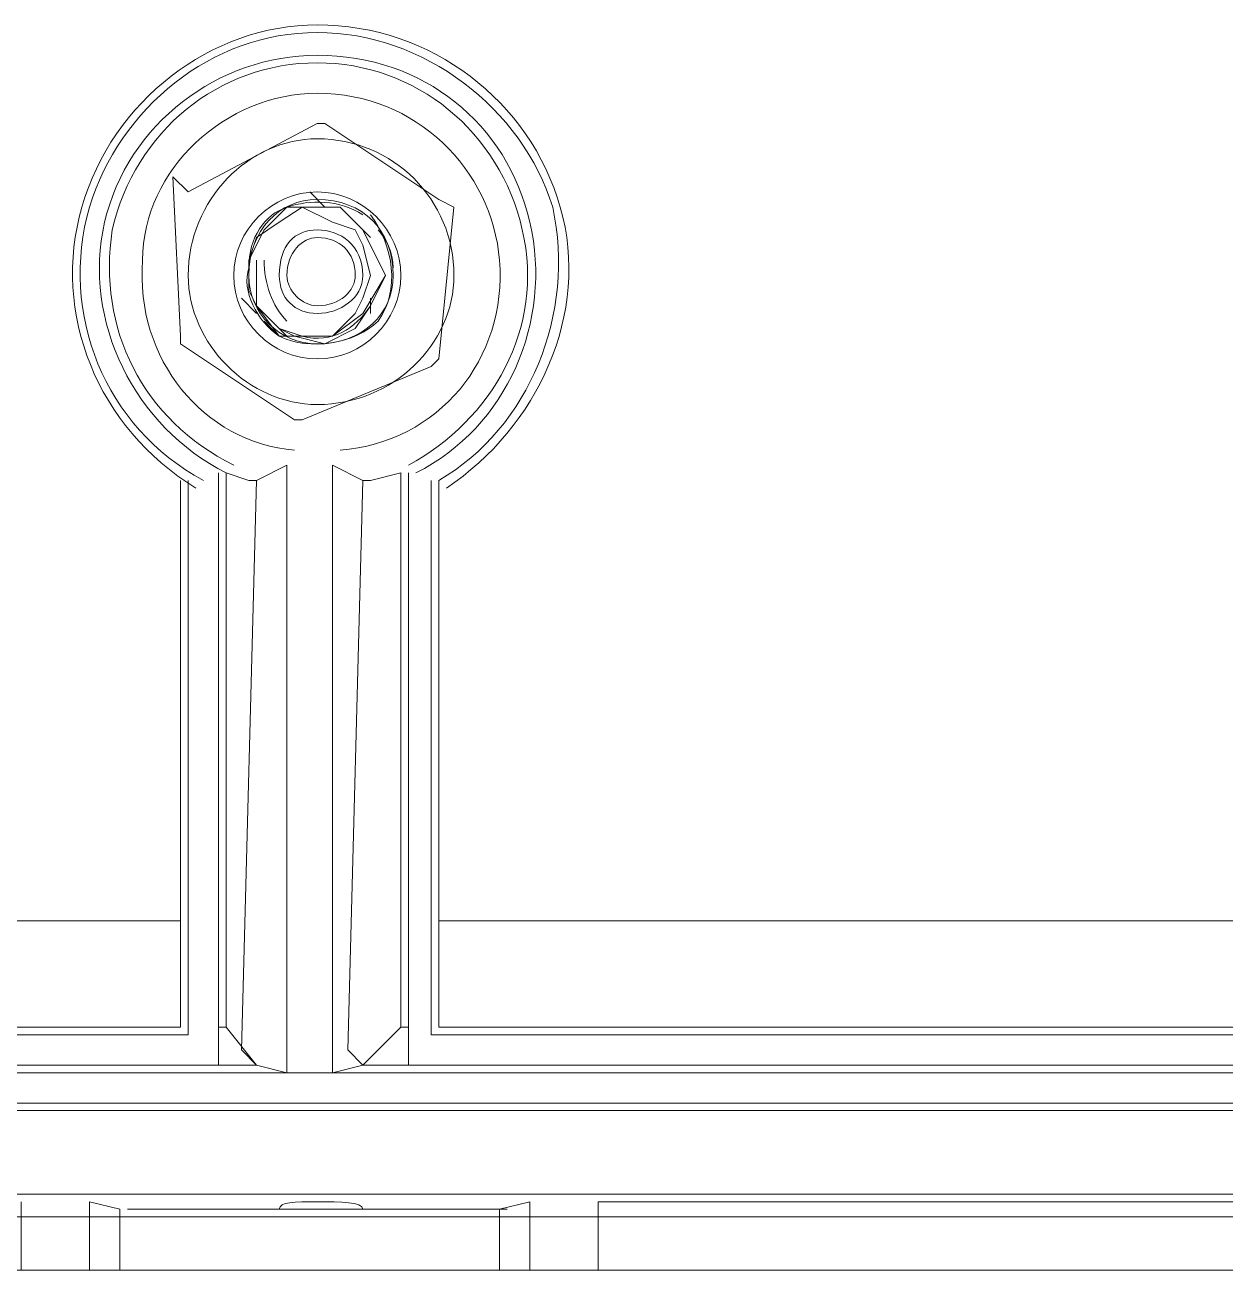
# Model space of a CAD drawing. Header units: metres. Extents: x 2999 to 3164, y 1641 to 1678.
# Drawn here: x 3006.0298 to 3006.2751, y 1655.2108 to 1655.4654 of the extents above; entities that cross this region are included whole.
import ezdxf

# ---------------------------------------------------------------- set-up
doc = ezdxf.new("R2010")
doc.units = ezdxf.units.M

msp = doc.modelspace()

# ---------------------------------------------------------------- linework, layer by layer
at = {"color": 7, "linetype": 'Continuous', "lineweight": 20, "true_color": 0x000007}
msp.add_lwpolyline([(3006.11747, 1655.42812), (3006.11437, 1655.42967), (3006.09109, 1655.44519), (3006.08954, 1655.44519), (3006.06316, 1655.43123), (3006.06005, 1655.43433), (3006.0616, 1655.40174), (3006.0616, 1655.40019), (3006.08488, 1655.38467), (3006.08644, 1655.38467), (3006.11282, 1655.39553), (3006.11437, 1655.39708)], close=True, dxfattribs=at)
for points in [[(3006.09109, 1655.42812), (3006.08799, 1655.43123), (3006.08799, 1655.43123)], [(3006.08488, 1655.40174), (3006.08178, 1655.40329), (3006.07712, 1655.40795), (3006.07557, 1655.41105), (3006.07557, 1655.41726), (3006.07712, 1655.42191), (3006.08178, 1655.42502), (3006.08644, 1655.42812), (3006.09264, 1655.42502), (3006.0973, 1655.42347), (3006.09885, 1655.42036), (3006.1004, 1655.41415), (3006.09885, 1655.4095), (3006.0973, 1655.4064), (3006.09264, 1655.40174), (3006.08644, 1655.40174), (3006.08178, 1655.40329)], [(3006.09885, 1655.4064), (3006.10351, 1655.41415), (3006.09885, 1655.42347), (3006.09419, 1655.42812), (3006.08954, 1655.42812), (3006.08333, 1655.42812), (3006.07868, 1655.42347), (3006.07557, 1655.41726), (3006.07557, 1655.41105), (3006.07712, 1655.40795), (3006.08178, 1655.40174), (3006.07868, 1655.40484)], [(3006.08954, 1655.42812), (3006.09109, 1655.42812), (3006.09109, 1655.42812)], [(3006.09419, 1655.42812), (3006.0973, 1655.42502), (3006.0973, 1655.42502)], [(3006.1004, 1655.42191), (3006.0973, 1655.42502), (3006.09885, 1655.42347)], [(3006.07712, 1655.41726), (3006.07712, 1655.40795), (3006.08333, 1655.40174), (3006.09264, 1655.40174), (3006.09885, 1655.4064)], [(3006.10351, 1655.41415), (3006.1004, 1655.40795), (3006.0973, 1655.40329), (3006.09109, 1655.40019), (3006.08488, 1655.40174)], [(3006.07712, 1655.4064), (3006.07402, 1655.4095), (3006.07402, 1655.4095)], [(3006.1004, 1655.4095), (3006.1004, 1655.4064), (3006.1004, 1655.4064)], [(3006.08333, 1655.40174), (3006.08178, 1655.40174), (3006.08178, 1655.40174)], [(3006.06936, 1655.28224), (3006.06936, 1655.3738), (3006.06936, 1655.3738)], [(3006.08333, 1655.37536), (3006.07712, 1655.37225), (3006.07557, 1655.37225), (3006.07092, 1655.3738)], [(3006.07712, 1655.25275), (3006.07092, 1655.26051), (3006.07092, 1655.3738)], [(3006.08333, 1655.37536), (3006.08333, 1655.2512), (3006.08333, 1655.2512)], [(3006.09264, 1655.37536), (3006.09885, 1655.37225), (3006.1004, 1655.37225), (3006.10661, 1655.3738)], [(3006.09264, 1655.2512), (3006.09264, 1655.37536), (3006.09264, 1655.37536)], [(3006.10661, 1655.3738), (3006.10661, 1655.26051), (3006.09885, 1655.25275)], [(3006.10816, 1655.3738), (3006.10816, 1655.28224), (3006.10816, 1655.28224)], [(3006.0616, 1655.37225), (3006.0616, 1655.26051), (3006.0616, 1655.26051)], [(3006.06316, 1655.37225), (3006.06316, 1655.25896), (3006.06316, 1655.25896)], [(3006.07712, 1655.25275), (3006.07402, 1655.25586), (3006.07712, 1655.37225)], [(3006.09885, 1655.25275), (3006.09575, 1655.25586), (3006.09885, 1655.37225)], [(3006.11282, 1655.37225), (3006.11282, 1655.25896), (3006.11282, 1655.25896)], [(3006.11437, 1655.37225), (3006.11437, 1655.26051), (3006.11437, 1655.26051)], [(3005.53549, 1655.28224), (3006.0616, 1655.28224), (3006.0616, 1655.28224)], [(3006.06936, 1655.28224), (3006.06936, 1655.25275), (3005.55101, 1655.25275)], [(3006.10816, 1655.25275), (3006.10816, 1655.28224), (3006.10816, 1655.28224)], [(3006.10816, 1655.25275), (3006.62496, 1655.25275), (3006.64979, 1655.28224)], [(3006.11437, 1655.28224), (3006.63893, 1655.28224), (3006.63893, 1655.28224)], [(3005.55101, 1655.25896), (3006.06316, 1655.25896), (3006.06316, 1655.25896)], [(3005.55257, 1655.26051), (3006.0616, 1655.26051), (3006.0616, 1655.26051)], [(3006.06936, 1655.26051), (3006.07092, 1655.26051), (3006.07092, 1655.26051)], [(3006.10661, 1655.26051), (3006.10816, 1655.26051), (3006.10816, 1655.26051)], [(3006.11282, 1655.25896), (3006.62341, 1655.25896), (3006.62341, 1655.25896)], [(3006.11437, 1655.26051), (3006.62186, 1655.26051), (3006.62186, 1655.26051)], [(3006.64514, 1655.2512), (3005.53239, 1655.2512), (3005.53239, 1655.2512)], [(3006.07712, 1655.25275), (3006.06936, 1655.25275), (3006.06936, 1655.25275)], [(3006.07712, 1655.25275), (3006.08333, 1655.2512), (3006.08333, 1655.2512)], [(3006.09885, 1655.25275), (3006.09264, 1655.2512), (3006.08333, 1655.2512)], [(3006.10816, 1655.25275), (3006.09885, 1655.25275), (3006.09885, 1655.25275)], [(3005.53084, 1655.24344), (3006.64514, 1655.24344), (3006.64514, 1655.24499)], [(3006.64514, 1655.24499), (3005.53239, 1655.24499), (3005.53239, 1655.24499)], [(3006.14696, 1655.22482), (3006.70877, 1655.22482), (3006.70721, 1655.22637), (3005.46876, 1655.22637)], [(3006.02901, 1655.22482), (3006.02901, 1655.21085), (3006.04298, 1655.21085)], [(3006.04298, 1655.22482), (3006.04919, 1655.22327), (3006.04919, 1655.22327)], [(3006.04298, 1655.22482), (3006.04298, 1655.21085), (3006.04919, 1655.21085)], [(3006.04919, 1655.22327), (3006.04919, 1655.21085), (3006.12679, 1655.21085)], [(3006.12679, 1655.22327), (3006.13299, 1655.22482), (3006.13299, 1655.22482)], [(3006.13299, 1655.22482), (3006.13299, 1655.21085), (3006.12679, 1655.21085)], [(3006.12679, 1655.22327), (3006.12679, 1655.21085), (3006.12679, 1655.21085)], [(3006.14696, 1655.22482), (3006.14696, 1655.21085), (3006.13299, 1655.21085)], [(3006.61875, 1655.22171), (3005.55877, 1655.22171), (3005.55877, 1655.22171)], [(3005.4579, 1655.21085), (3006.72118, 1655.21085), (3006.72118, 1655.21085)], [(3006.72118, 1655.21085), (3006.14696, 1655.21085), (3006.14696, 1655.21085)]]:
    msp.add_lwpolyline(points, dxfattribs=at)
for points, knots in [([(3006.11592, 1655.3707), (3006.13455, 1655.38312), (3006.14541, 1655.4064), (3006.1392, 1655.42812), (3006.1392, 1655.42812), (3006.13299, 1655.44985), (3006.11282, 1655.46537), (3006.08954, 1655.46537), (3006.08954, 1655.46537), (3006.06781, 1655.46537), (3006.04764, 1655.44985), (3006.04143, 1655.42812), (3006.04143, 1655.42812), (3006.03522, 1655.4064), (3006.04453, 1655.38312), (3006.06471, 1655.3707)], [0, 0, 0, 0, 0.0625, 0.0625, 0.0625, 0.062501, 0.125, 0.125, 0.125, 0.125001, 0.1875, 0.1875, 0.1875, 0.187501, 1, 1, 1, 1]), ([(3006.11437, 1655.37225), (3006.13299, 1655.38312), (3006.14231, 1655.4064), (3006.13765, 1655.42812), (3006.13765, 1655.42812), (3006.13144, 1655.4483), (3006.11127, 1655.46382), (3006.08954, 1655.46382), (3006.08954, 1655.46382), (3006.06781, 1655.46382), (3006.04919, 1655.4483), (3006.04298, 1655.42812), (3006.04298, 1655.42812), (3006.03677, 1655.4064), (3006.04608, 1655.38312), (3006.06626, 1655.37225)], [0, 0, 0, 0, 0.0625, 0.0625, 0.0625, 0.062501, 0.125, 0.125, 0.125, 0.125001, 0.1875, 0.1875, 0.1875, 0.187501, 1, 1, 1, 1]), ([(3006.10971, 1655.3738), (3006.12834, 1655.38312), (3006.13765, 1655.40484), (3006.13299, 1655.42502), (3006.13299, 1655.42502), (3006.12834, 1655.44519), (3006.11127, 1655.45916), (3006.08954, 1655.45916), (3006.08954, 1655.45916), (3006.06936, 1655.45916), (3006.05074, 1655.44519), (3006.04608, 1655.42502), (3006.04608, 1655.42502), (3006.04143, 1655.40484), (3006.05229, 1655.38312), (3006.07092, 1655.3738)], [0, 0, 0, 0, 0.0625, 0.0625, 0.0625, 0.062501, 0.125, 0.125, 0.125, 0.125001, 0.1875, 0.1875, 0.1875, 0.187501, 1, 1, 1, 1]), ([(3006.10816, 1655.37536), (3006.12523, 1655.38467), (3006.1361, 1655.40329), (3006.13144, 1655.42347), (3006.13144, 1655.42347), (3006.12679, 1655.44364), (3006.10971, 1655.45761), (3006.08954, 1655.45761), (3006.08954, 1655.45761), (3006.06936, 1655.45761), (3006.05229, 1655.44364), (3006.04764, 1655.42347), (3006.04764, 1655.42347), (3006.04453, 1655.40329), (3006.05384, 1655.38467), (3006.07247, 1655.37536)], [0, 0, 0, 0, 0.0625, 0.0625, 0.0625, 0.062501, 0.125, 0.125, 0.125, 0.125001, 0.1875, 0.1875, 0.1875, 0.187501, 1, 1, 1, 1]), ([(3006.09419, 1655.37846), (3006.11437, 1655.38001), (3006.12834, 1655.39708), (3006.12679, 1655.41726), (3006.12679, 1655.41726), (3006.12523, 1655.43588), (3006.10971, 1655.4514), (3006.08954, 1655.4514), (3006.08954, 1655.4514), (3006.07092, 1655.4514), (3006.05384, 1655.43588), (3006.05384, 1655.41726), (3006.05384, 1655.41726), (3006.05229, 1655.39708), (3006.06626, 1655.38001), (3006.08488, 1655.37846)], [0, 0, 0, 0, 0.0625, 0.0625, 0.0625, 0.062501, 0.125, 0.125, 0.125, 0.125001, 0.1875, 0.1875, 0.1875, 0.187501, 1, 1, 1, 1]), ([(3006.11747, 1655.41415), (3006.11747, 1655.42967), (3006.10506, 1655.44209), (3006.08954, 1655.44209), (3006.08954, 1655.44209), (3006.07557, 1655.44209), (3006.06316, 1655.42967), (3006.06316, 1655.41415), (3006.06316, 1655.41415), (3006.06316, 1655.40019), (3006.07557, 1655.38777), (3006.08954, 1655.38777), (3006.08954, 1655.38777), (3006.10506, 1655.38777), (3006.11747, 1655.40019), (3006.11747, 1655.41415)], [0, 0, 0, 0, 0.0625, 0.0625, 0.0625, 0.062501, 0.125, 0.125, 0.125, 0.125001, 0.1875, 0.1875, 0.1875, 0.187501, 1, 1, 1, 1]), ([(3006.10661, 1655.41415), (3006.10661, 1655.42347), (3006.09885, 1655.43123), (3006.08954, 1655.43123), (3006.08954, 1655.43123), (3006.08023, 1655.43123), (3006.07247, 1655.42347), (3006.07247, 1655.41415), (3006.07247, 1655.41415), (3006.07247, 1655.40484), (3006.08023, 1655.39708), (3006.08954, 1655.39708), (3006.08954, 1655.39708), (3006.09885, 1655.39708), (3006.10661, 1655.40484), (3006.10661, 1655.41415)], [0, 0, 0, 0, 0.0625, 0.0625, 0.0625, 0.062501, 0.125, 0.125, 0.125, 0.125001, 0.1875, 0.1875, 0.1875, 0.187501, 1, 1, 1, 1]), ([(3006.09885, 1655.42657), (3006.09419, 1655.42967), (3006.08799, 1655.42967), (3006.08333, 1655.42812), (3006.08333, 1655.42812), (3006.07868, 1655.42657), (3006.07557, 1655.42191), (3006.07557, 1655.41571), (3006.07557, 1655.41571), (3006.07402, 1655.41105), (3006.07712, 1655.40484), (3006.08178, 1655.40174)], [0, 0, 0, 0, 0.083333, 0.083333, 0.083333, 0.083334, 0.166667, 0.166667, 0.166667, 0.166668, 1, 1, 1, 1]), ([(3006.10506, 1655.41415), (3006.10506, 1655.42347), (3006.09885, 1655.42967), (3006.08954, 1655.42967), (3006.08954, 1655.42967), (3006.08178, 1655.42967), (3006.07557, 1655.42347), (3006.07557, 1655.41415), (3006.07557, 1655.41415), (3006.07557, 1655.4064), (3006.08178, 1655.40019), (3006.08954, 1655.40019), (3006.08954, 1655.40019), (3006.09885, 1655.40019), (3006.10506, 1655.4064), (3006.10506, 1655.41415)], [0, 0, 0, 0, 0.0625, 0.0625, 0.0625, 0.062501, 0.125, 0.125, 0.125, 0.125001, 0.1875, 0.1875, 0.1875, 0.187501, 1, 1, 1, 1]), ([(3006.08178, 1655.40174), (3006.08799, 1655.39864), (3006.0973, 1655.40019), (3006.10195, 1655.40484), (3006.10195, 1655.40484), (3006.10661, 1655.41105), (3006.10506, 1655.42036), (3006.1004, 1655.42657)], [0, 0, 0, 0, 0.125, 0.125, 0.125, 0.125001, 1, 1, 1, 1]), ([(3006.09885, 1655.41415), (3006.09885, 1655.42036), (3006.09419, 1655.42347), (3006.08954, 1655.42347), (3006.08954, 1655.42347), (3006.08488, 1655.42347), (3006.08178, 1655.42036), (3006.08178, 1655.41415), (3006.08178, 1655.41415), (3006.08178, 1655.4095), (3006.08488, 1655.4064), (3006.08954, 1655.4064), (3006.08954, 1655.4064), (3006.09419, 1655.4064), (3006.09885, 1655.4095), (3006.09885, 1655.41415)], [0, 0, 0, 0, 0.0625, 0.0625, 0.0625, 0.062501, 0.125, 0.125, 0.125, 0.125001, 0.1875, 0.1875, 0.1875, 0.187501, 1, 1, 1, 1]), ([(3006.0973, 1655.41415), (3006.0973, 1655.41881), (3006.09419, 1655.42191), (3006.08954, 1655.42191), (3006.08954, 1655.42191), (3006.08644, 1655.42191), (3006.08333, 1655.41881), (3006.08333, 1655.41415), (3006.08333, 1655.41415), (3006.08333, 1655.41105), (3006.08644, 1655.40795), (3006.08954, 1655.40795), (3006.08954, 1655.40795), (3006.09419, 1655.40795), (3006.0973, 1655.41105), (3006.0973, 1655.41415)], [0, 0, 0, 0, 0.0625, 0.0625, 0.0625, 0.062501, 0.125, 0.125, 0.125, 0.125001, 0.1875, 0.1875, 0.1875, 0.187501, 1, 1, 1, 1]), ([(3006.05074, 1655.22327), (3006.05384, 1655.22327), (3006.06936, 1655.22327), (3006.08954, 1655.22327), (3006.08954, 1655.22327), (3006.10971, 1655.22327), (3006.12679, 1655.22327), (3006.12834, 1655.22327)], [0, 0, 0, 0, 0.125, 0.125, 0.125, 0.125001, 1, 1, 1, 1]), ([(3006.09885, 1655.22327), (3006.09885, 1655.22482), (3006.09419, 1655.22482), (3006.08954, 1655.22482), (3006.08954, 1655.22482), (3006.08488, 1655.22482), (3006.08178, 1655.22482), (3006.08178, 1655.22327), (3006.08178, 1655.22327), (3006.08178, 1655.22327), (3006.08488, 1655.22327), (3006.08954, 1655.22327), (3006.08954, 1655.22327), (3006.09419, 1655.22327), (3006.09885, 1655.22327), (3006.09885, 1655.22327)], [0, 0, 0, 0, 0.0625, 0.0625, 0.0625, 0.062501, 0.125, 0.125, 0.125, 0.125001, 0.1875, 0.1875, 0.1875, 0.187501, 1, 1, 1, 1])]:
    msp.add_open_spline(points, degree=3, knots=knots, dxfattribs=at)
for points in [[(3006.10506, 1655.41571), (3006.10506, 1655.41881), (3006.10351, 1655.42191), (3006.10195, 1655.42347)], [(3006.07868, 1655.41726), (3006.07868, 1655.4126), (3006.08023, 1655.40795), (3006.08333, 1655.40484)], [(3006.08644, 1655.40174), (3006.09264, 1655.40019), (3006.0973, 1655.40329), (3006.1004, 1655.40795)], [(3006.04453, 1655.22637), (3006.04453, 1655.22637), (3006.03832, 1655.22637), (3006.03056, 1655.22637)], [(3006.14696, 1655.22637), (3006.1392, 1655.22637), (3006.13299, 1655.22637), (3006.13299, 1655.22637)]]:
    msp.add_open_spline(points, degree=3, dxfattribs=at)

doc.saveas('drawing.dxf')
